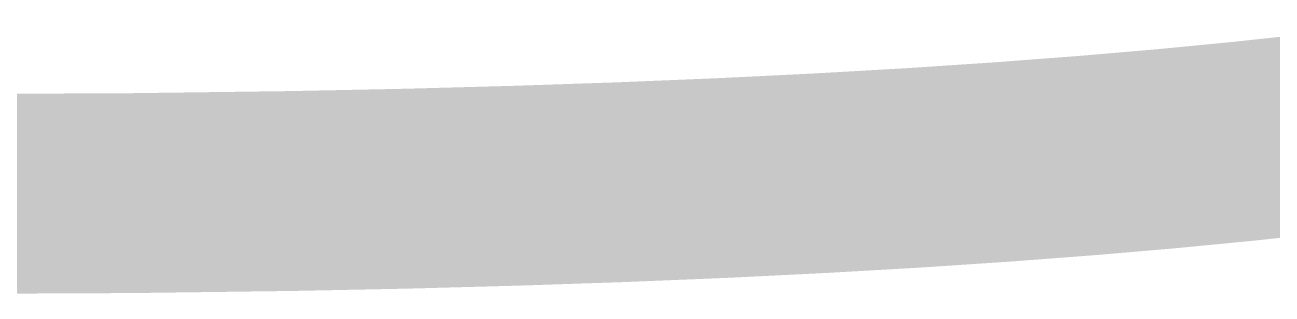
# Model space of a CAD drawing. Header units: millimetres. Extents: x 6 to 417, y 41 to 311.
# Drawn here: x 384.232 to 384.856, y 57.233 to 57.367 of the extents above; entities that cross this region are included whole.
import ezdxf

# ---------------------------------------------------------------- set-up
doc = ezdxf.new("R2010")
doc.units = ezdxf.units.MM
doc.layers.add('DrillDrawing', color=1, linetype='Continuous')

msp = doc.modelspace()

# ---------------------------------------------------------------- linework, layer by layer
at = {"layer": 'DrillDrawing', "const_width": 0.1}
for points in [[(384.87909, 57.31326), (384.91385, 57.31745)], [(384.87909, 57.31326), (384.91385, 57.31745)], [(384.84251, 57.30931), (384.87909, 57.31326)], [(384.84251, 57.30931), (384.87909, 57.31326)], [(384.76368, 57.30213), (384.80405, 57.30559)], [(384.76368, 57.30213), (384.80405, 57.30559)], [(384.80405, 57.30559), (384.84251, 57.30931)], [(384.80405, 57.30559), (384.84251, 57.30931)], [(384.67696, 57.29597), (384.72133, 57.29892)], [(384.67696, 57.29597), (384.72133, 57.29892)], [(384.72133, 57.29892), (384.76368, 57.30213)], [(384.72133, 57.29892), (384.76368, 57.30213)], [(384.58194, 57.29092), (384.63051, 57.29331)], [(384.58194, 57.29092), (384.63051, 57.29331)], [(384.63051, 57.29331), (384.67696, 57.29597)], [(384.63051, 57.29331), (384.67696, 57.29597)], [(384.42298, 57.28555), (384.47822, 57.28704)], [(384.42298, 57.28555), (384.47822, 57.28704)], [(384.47822, 57.28704), (384.53119, 57.28883)], [(384.47822, 57.28704), (384.53119, 57.28883)], [(384.53119, 57.28883), (384.58194, 57.29092)], [(384.53119, 57.28883), (384.58194, 57.29092)], [(384.17822, 57.28284), (384.28493, 57.28332)], [(384.17822, 57.28284), (384.28493, 57.28332)], [(384.28493, 57.28332), (384.3654, 57.28438)], [(384.28493, 57.28332), (384.3654, 57.28438)], [(384.3654, 57.28438), (384.42298, 57.28555)], [(384.3654, 57.28438), (384.42298, 57.28555)]]:
    msp.add_lwpolyline(points, dxfattribs=at)
at = {"layer": 'DrillDrawing', "const_width": 0.05}
for points in [[(384.85409, 57.31326, 1), (384.90409, 57.31326, 1)], [(384.85409, 57.31326, 1), (384.90409, 57.31326, 1)], [(384.85409, 57.31326, 1), (384.90409, 57.31326, 1)], [(384.85409, 57.31326, 1), (384.90409, 57.31326, 1)], [(384.77906, 57.30559, 1), (384.82905, 57.30559, 1)], [(384.77906, 57.30559, 1), (384.82905, 57.30559, 1)], [(384.77906, 57.30559, 1), (384.82905, 57.30559, 1)], [(384.77906, 57.30559, 1), (384.82905, 57.30559, 1)], [(384.81751, 57.30931, 1), (384.86751, 57.30931, 1)], [(384.81751, 57.30931, 1), (384.86751, 57.30931, 1)], [(384.81751, 57.30931, 1), (384.86751, 57.30931, 1)], [(384.81751, 57.30931, 1), (384.86751, 57.30931, 1)], [(384.69633, 57.29892, 1), (384.74633, 57.29892, 1)], [(384.69633, 57.29892, 1), (384.74633, 57.29892, 1)], [(384.69633, 57.29892, 1), (384.74633, 57.29892, 1)], [(384.69633, 57.29892, 1), (384.74633, 57.29892, 1)], [(384.73868, 57.30213, 1), (384.78868, 57.30213, 1)], [(384.73868, 57.30213, 1), (384.78868, 57.30213, 1)], [(384.73868, 57.30213, 1), (384.78868, 57.30213, 1)], [(384.73868, 57.30213, 1), (384.78868, 57.30213, 1)], [(384.60551, 57.29331, 1), (384.65551, 57.29331, 1)], [(384.60551, 57.29331, 1), (384.65551, 57.29331, 1)], [(384.60551, 57.29331, 1), (384.65551, 57.29331, 1)], [(384.60551, 57.29331, 1), (384.65551, 57.29331, 1)], [(384.65196, 57.29597, 1), (384.70196, 57.29597, 1)], [(384.65196, 57.29597, 1), (384.70196, 57.29597, 1)], [(384.65196, 57.29597, 1), (384.70196, 57.29597, 1)], [(384.65196, 57.29597, 1), (384.70196, 57.29597, 1)], [(384.45322, 57.28704, 1), (384.50322, 57.28704, 1)], [(384.45322, 57.28704, 1), (384.50322, 57.28704, 1)], [(384.45322, 57.28704, 1), (384.50322, 57.28704, 1)], [(384.45322, 57.28704, 1), (384.50322, 57.28704, 1)], [(384.5062, 57.28883, 1), (384.55619, 57.28883, 1)], [(384.5062, 57.28883, 1), (384.55619, 57.28883, 1)], [(384.5062, 57.28883, 1), (384.55619, 57.28883, 1)], [(384.5062, 57.28883, 1), (384.55619, 57.28883, 1)], [(384.55694, 57.29092, 1), (384.60694, 57.29092, 1)], [(384.55694, 57.29092, 1), (384.60694, 57.29092, 1)], [(384.55694, 57.29092, 1), (384.60694, 57.29092, 1)], [(384.55694, 57.29092, 1), (384.60694, 57.29092, 1)], [(384.25994, 57.28332, 1), (384.30993, 57.28332, 1)], [(384.25994, 57.28332, 1), (384.30993, 57.28332, 1)], [(384.25994, 57.28332, 1), (384.30993, 57.28332, 1)], [(384.25994, 57.28332, 1), (384.30993, 57.28332, 1)], [(384.3404, 57.28438, 1), (384.3904, 57.28438, 1)], [(384.3404, 57.28438, 1), (384.3904, 57.28438, 1)], [(384.3404, 57.28438, 1), (384.3904, 57.28438, 1)], [(384.3404, 57.28438, 1), (384.3904, 57.28438, 1)], [(384.39798, 57.28555, 1), (384.44797, 57.28555, 1)], [(384.39798, 57.28555, 1), (384.44797, 57.28555, 1)], [(384.39798, 57.28555, 1), (384.44797, 57.28555, 1)], [(384.39798, 57.28555, 1), (384.44797, 57.28555, 1)]]:
    msp.add_lwpolyline(points, format="xyb", close=True, dxfattribs=at)

doc.saveas('drawing.dxf')
